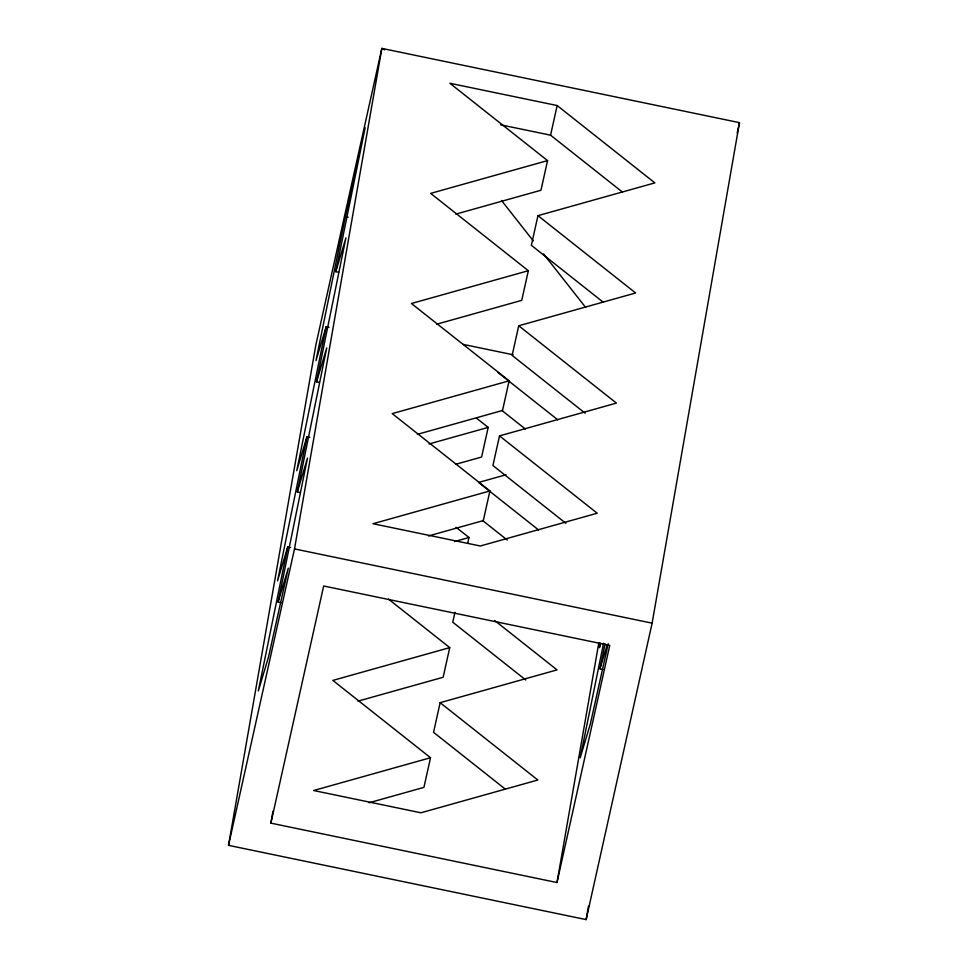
<?xml version="1.0" encoding="UTF-8"?>
<svg xmlns="http://www.w3.org/2000/svg" width="968" height="968" viewBox="0 0 968 968"><rect width="100%" height="100%" fill="white"/><g stroke="black" fill="none" stroke-linecap="round" stroke-linejoin="round"><path stroke-width="1.45" d="M228.521 845.354L315.883 344.838L381.852 48.4L739.479 122.646L652.117 623.162L586.148 919.6L228.521 845.354L294.502 548.916L381.852 48.4L384.526 49.791M270.883 823.139L323.663 585.991L609.767 645.39L556.987 882.538L270.883 823.139L272.964 811.22M556.987 882.538L598.841 642.704M586.148 919.6L588.484 906.193M338.619 272.286L335.763 271.693L365.166 127.703L345.37 216.638L315.967 360.628L326.156 326.748L329.011 327.341M326.156 326.748L296.752 470.738L306.929 436.87L309.796 437.463M319.404 382.408L316.548 381.815L345.939 237.826L335.763 271.693M306.929 436.87L277.538 580.848L287.714 546.981L290.582 547.573M300.189 492.518L297.321 491.925L326.724 347.935L316.548 381.815M287.714 546.981L258.311 690.97L268.499 657.09L288.295 568.168L278.106 602.035L280.974 602.628M278.106 602.035L307.509 458.046L297.321 491.925M600.293 643.272L599.398 647.677L600.668 643.442M603.584 643.188L580.183 757.787L590.359 723.919L608.207 643.732M602.834 669.457L599.966 668.864L605.073 643.877M622.364 192.015L550.574 135.181L557.169 105.548L449.878 83.272L547.561 160.603L540.967 190.248L455.819 214.122M476.413 418.079L488.187 427.396L481.592 457.041L455.613 464.325M557.169 105.548L654.852 182.879L537.954 215.658L531.359 245.303L603.137 302.137M467.713 543.157L468.972 537.506L456.025 527.257M547.561 160.603L430.663 193.382L528.346 270.713L521.74 300.358L436.592 324.244M454.96 612.321L452.758 622.206L525.721 679.972M537.954 215.658L635.625 292.989L518.739 325.768L512.132 355.413L585.096 413.179M388.555 599.168L449.745 647.616L443.15 677.261L358.003 701.147M528.346 270.713L411.448 303.504L509.12 380.823L502.525 410.468L417.377 434.354M494.66 620.512L557.036 669.892L440.137 702.683L433.543 732.316L505.332 789.15M518.739 325.768L616.41 403.099L499.512 435.89L492.918 465.535L565.881 523.301M449.745 647.616L332.847 680.407L430.53 757.738L423.936 787.383L369.098 802.762M509.12 380.823L392.234 413.614L489.905 490.945L483.31 520.59L428.473 535.969M737.18 132.967L739.479 122.646M599.966 668.864L607.178 644.87M429.018 443.985L488.187 427.396M505.998 474.756L478.579 482.451L538.595 529.968M489.905 490.945L373.007 523.724L480.297 546L597.196 513.221L499.512 435.89M454.536 541.56L468.972 537.506M430.53 757.738L313.632 790.517L420.923 812.793L537.821 780.014L440.137 702.683M500.601 124.812L550.574 135.181M345.37 216.638L348.226 217.231M462.946 344.354L513.088 354.76M294.502 548.916L652.117 623.162M497.794 372.341L557.81 419.846M501.787 410.359L525.321 428.993M482.572 520.481L507.28 540.047M501.509 200.473L533.283 240.875M543.568 253.943L585.628 307.401"/></g></svg>
